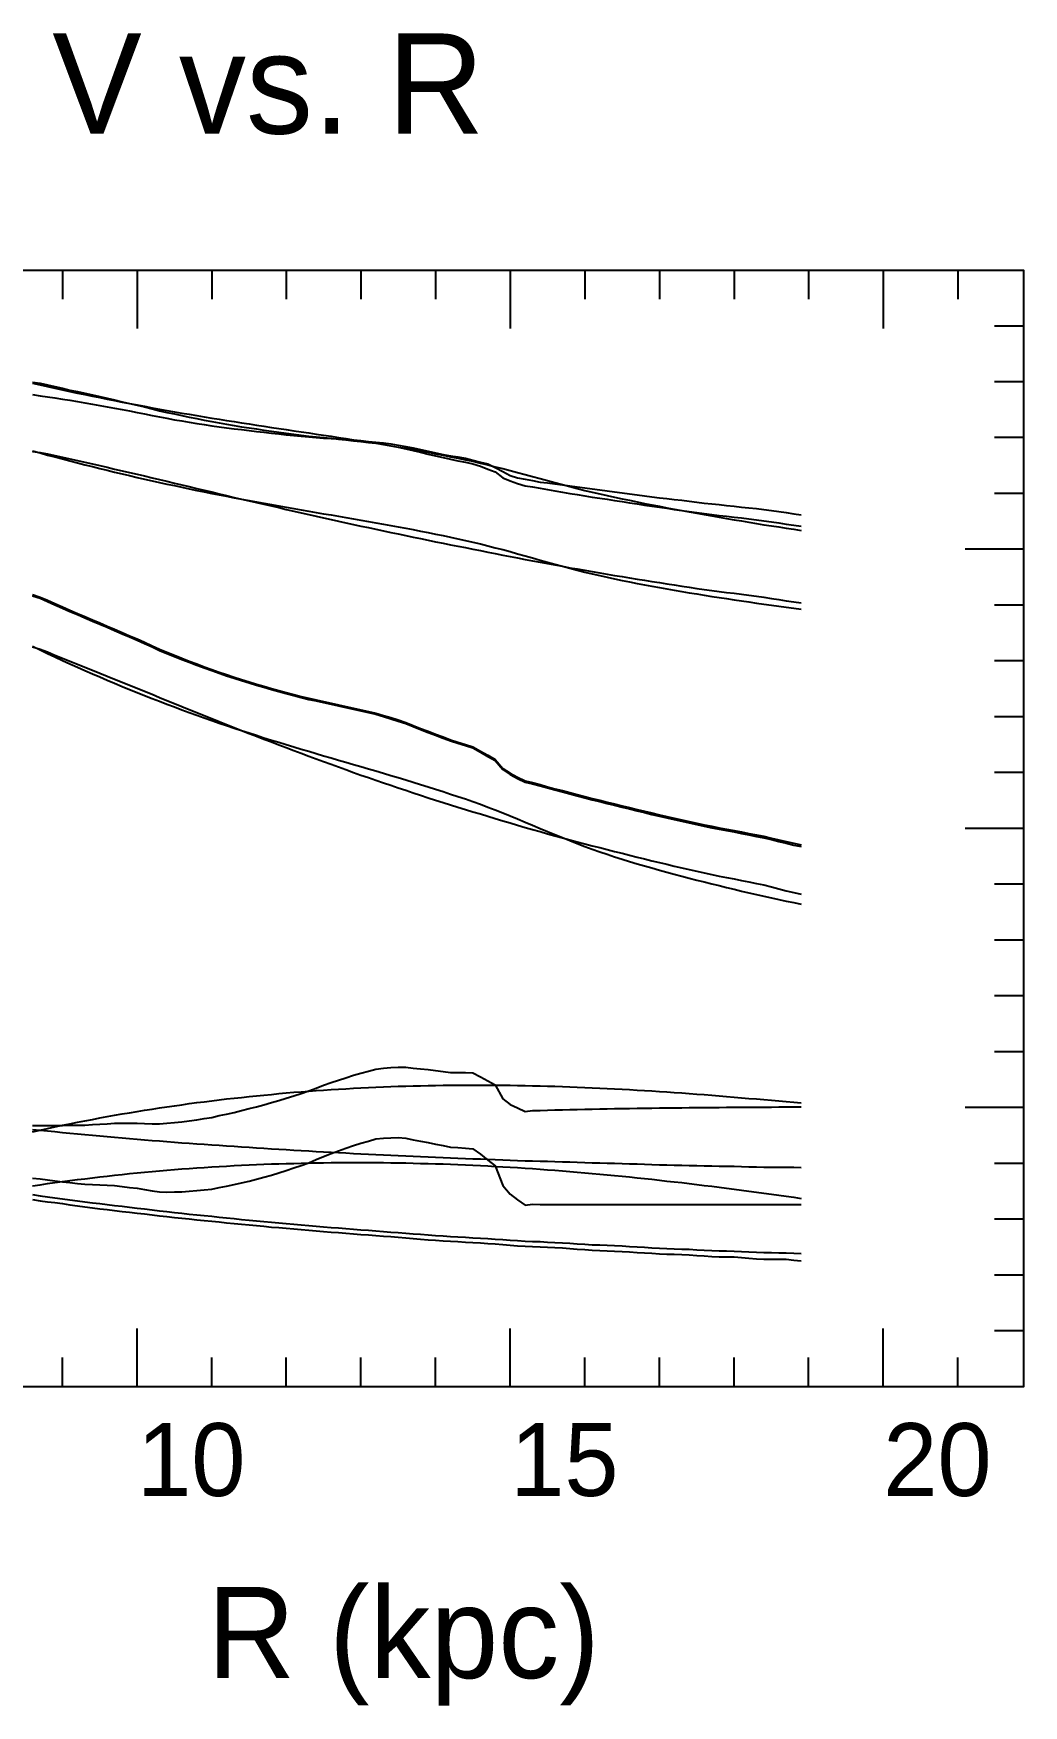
# Model space of a CAD drawing. Extents: x -35 to 179, y -35 to 149.
# Drawn here: x 70.5 to 179.2, y -35 to 148.6 of the extents above; entities that cross this region are included whole.
import ezdxf

# ---------------------------------------------------------------- set-up
doc = ezdxf.new("R2010")
doc.units = 0

msp = doc.modelspace()

# ---------------------------------------------------------------- linework, layer by layer
at = {"color": 0}
for p, q in [((73.71, 122.62), (73.71, 119.42)), ((81.9, 122.62), (81.9, 116.22)), ((90.09, 122.62), (90.09, 119.42)), ((98.28, 122.62), (98.28, 119.42)), ((106.47, 122.62), (106.47, 119.42)), ((114.66, 122.62), (114.66, 119.42)), ((122.85, 122.62), (122.85, 116.22)), ((131.04, 122.62), (131.04, 119.42)), ((139.23, 122.62), (139.23, 119.42)), ((147.42, 122.62), (147.42, 119.42)), ((155.61, 122.62), (155.61, 119.42)), ((163.8, 122.62), (163.8, 116.22)), ((171.99, 122.62), (171.99, 119.42)), ((179.2, 116.49), (176, 116.49)), ((179.2, 110.36), (176, 110.36)), ((179.2, 104.23), (176, 104.23)), ((179.2, 98.1), (176, 98.1)), ((179.2, 91.97), (172.8, 91.97)), ((179.2, 85.83), (176, 85.83)), ((179.2, 79.7), (176, 79.7)), ((179.2, 73.57), (176, 73.57)), ((179.2, 67.44), (176, 67.44)), ((179.2, 61.31), (172.8, 61.31)), ((179.2, 55.18), (176, 55.18)), ((179.2, 49.05), (176, 49.05)), ((179.2, 42.92), (176, 42.92)), ((179.2, 36.79), (176, 36.79)), ((179.2, 30.66), (172.8, 30.66)), ((179.2, 24.52), (176, 24.52)), ((179.2, 18.39), (176, 18.39)), ((179.2, 12.26), (176, 12.26)), ((81.9, 0), (81.9, 6.4)), ((122.85, 0), (122.85, 6.4)), ((163.8, 0), (163.8, 6.4)), ((179.2, 6.13), (176, 6.13)), ((73.71, 0), (73.71, 3.2)), ((90.09, 0), (90.09, 3.2)), ((98.28, 0), (98.28, 3.2)), ((106.47, 0), (106.47, 3.2)), ((114.66, 0), (114.66, 3.2)), ((131.04, 0), (131.04, 3.2)), ((139.23, 0), (139.23, 3.2)), ((147.42, 0), (147.42, 3.2)), ((155.61, 0), (155.61, 3.2)), ((171.99, 0), (171.99, 3.2))]:
    msp.add_line(p, q, dxfattribs=at)
msp.add_lwpolyline([(0, 0), (0, 122.62), (179.2, 122.62), (179.2, 0)], close=True, dxfattribs=at)
at = {"color": 4}
for points in [[(70.44, 110.33), (71.25, 110.2), (72.07, 110.04), (72.89, 109.85), (73.71, 109.65), (74.53, 109.46), (75.35, 109.28), (76.17, 109.1), (76.99, 108.92), (77.81, 108.74), (78.63, 108.55), (79.44, 108.37), (80.26, 108.18), (81.08, 107.99), (81.9, 107.8), (82.72, 107.6), (83.54, 107.39), (84.36, 107.18), (85.18, 107), (86, 106.83), (86.82, 106.65), (87.63, 106.48), (88.45, 106.32), (89.27, 106.16), (90.09, 105.99), (90.91, 105.85), (91.73, 105.7), (92.55, 105.56), (93.37, 105.43), (94.19, 105.3), (95.01, 105.18), (95.83, 105.06), (96.64, 104.94), (97.46, 104.82), (98.28, 104.72), (99.1, 104.61), (99.92, 104.51), (100.74, 104.4), (101.56, 104.33), (102.38, 104.24), (103.2, 104.16), (104.02, 104.07), (104.83, 103.98), (105.65, 103.89), (106.47, 103.8), (107.29, 103.71), (108.11, 103.62), (108.93, 103.48), (109.75, 103.33), (110.57, 103.19), (111.39, 103.01), (112.21, 102.82), (113.02, 102.62), (113.84, 102.43), (114.66, 102.23), (115.48, 102.04), (116.3, 101.85), (117.12, 101.69), (117.94, 101.53), (118.76, 101.37), (119.58, 101.08), (120.4, 100.77), (121.21, 100.47), (122.03, 99.82), (122.85, 99.47), (123.67, 99.19), (124.49, 98.92), (125.31, 98.81), (126.13, 98.67), (126.95, 98.53), (127.77, 98.39), (128.59, 98.25), (129.4, 98.11), (130.22, 97.98), (131.04, 97.85), (131.86, 97.71), (132.68, 97.58), (133.5, 97.46), (134.32, 97.34), (135.14, 97.21), (135.96, 97.08), (136.78, 96.96), (137.6, 96.83), (138.41, 96.71), (139.23, 96.59), (140.05, 96.47), (140.87, 96.35), (141.69, 96.24), (142.51, 96.12), (143.33, 96.01), (144.15, 95.9), (144.97, 95.79), (145.79, 95.69), (146.6, 95.6), (147.42, 95.5), (148.24, 95.41), (149.06, 95.3), (149.88, 95.2), (150.7, 95.1), (151.52, 94.98), (152.34, 94.86), (153.16, 94.74), (153.98, 94.63), (154.79, 94.52)], [(70.44, 102.71), (71.25, 102.6), (72.07, 102.45), (72.89, 102.27), (73.71, 102.08), (74.53, 101.9), (75.35, 101.72), (76.17, 101.54), (76.99, 101.35), (77.81, 101.16), (78.63, 100.97), (79.44, 100.78), (80.26, 100.6), (81.08, 100.41), (81.9, 100.22), (82.72, 100.03), (83.54, 99.83), (84.36, 99.63), (85.18, 99.44), (86, 99.24), (86.82, 99.04), (87.63, 98.85), (88.45, 98.65), (89.27, 98.45), (90.09, 98.26), (90.91, 98.06), (91.73, 97.86), (92.55, 97.66), (93.37, 97.47), (94.19, 97.29), (95.01, 97.1), (95.83, 96.92), (96.64, 96.73), (97.46, 96.54), (98.28, 96.35), (99.1, 96.16), (99.92, 95.97), (100.74, 95.78), (101.56, 95.6), (102.38, 95.42), (103.2, 95.24), (104.02, 95.06), (104.83, 94.88), (105.65, 94.7), (106.47, 94.52), (107.29, 94.35), (108.11, 94.17), (108.93, 94), (109.75, 93.83), (110.57, 93.65), (111.39, 93.48), (112.21, 93.31), (113.02, 93.14), (113.84, 92.96), (114.66, 92.8), (115.48, 92.63), (116.3, 92.47), (117.12, 92.31), (117.94, 92.15), (118.76, 91.98), (119.58, 91.82), (120.4, 91.66), (121.21, 91.5), (122.03, 91.34), (122.85, 91.18), (123.67, 91.02), (124.49, 90.86), (125.31, 90.71), (126.13, 90.55), (126.95, 90.4), (127.77, 90.25), (128.59, 90.1), (129.4, 89.95), (130.22, 89.81), (131.04, 89.66), (131.86, 89.52), (132.68, 89.38), (133.5, 89.24), (134.32, 89.1), (135.14, 88.97), (135.96, 88.83), (136.78, 88.7), (137.6, 88.56), (138.41, 88.43), (139.23, 88.31), (140.05, 88.18), (140.87, 88.05), (141.69, 87.93), (142.51, 87.8), (143.33, 87.68), (144.15, 87.57), (144.97, 87.45), (145.79, 87.33), (146.6, 87.24), (147.42, 87.14), (148.24, 87.03), (149.06, 86.93), (149.88, 86.82), (150.7, 86.72), (151.52, 86.58), (152.34, 86.45), (153.16, 86.31), (153.98, 86.2), (154.79, 86.09)], [(70.44, 28.69), (71.25, 28.7), (72.07, 28.7), (72.89, 28.7), (73.71, 28.69), (74.53, 28.71), (75.35, 28.72), (76.17, 28.74), (76.99, 28.78), (77.81, 28.83), (78.63, 28.88), (79.44, 28.94), (80.26, 28.93), (81.08, 28.93), (81.9, 28.93), (82.72, 28.91), (83.54, 28.88), (84.36, 28.86), (85.18, 28.93), (86, 29.01), (86.82, 29.09), (87.63, 29.2), (88.45, 29.32), (89.27, 29.44), (90.09, 29.56), (90.91, 29.77), (91.73, 29.95), (92.55, 30.13), (93.37, 30.34), (94.19, 30.54), (95.01, 30.75), (95.83, 30.97), (96.64, 31.2), (97.46, 31.43), (98.28, 31.68), (99.1, 31.95), (99.92, 32.21), (100.74, 32.48), (101.56, 32.8), (102.38, 33.1), (103.2, 33.4), (104.02, 33.66), (104.83, 33.93), (105.65, 34.2), (106.47, 34.43), (107.29, 34.66), (108.11, 34.89), (108.93, 34.98), (109.75, 35.05), (110.57, 35.11), (111.39, 35.08), (112.21, 34.99), (113.02, 34.91), (113.84, 34.82), (114.66, 34.72), (115.48, 34.62), (116.3, 34.52), (117.12, 34.51), (117.94, 34.49), (118.76, 34.47), (119.58, 34.05), (120.4, 33.6), (121.21, 33.16), (122.03, 31.62), (122.85, 30.99), (123.67, 30.62), (124.49, 30.24), (125.31, 30.34), (126.13, 30.35), (126.95, 30.37), (127.77, 30.39), (128.59, 30.41), (129.4, 30.43), (130.22, 30.45), (131.04, 30.47), (131.86, 30.49), (132.68, 30.5), (133.5, 30.52), (134.32, 30.54), (135.14, 30.55), (135.96, 30.57), (136.78, 30.58), (137.6, 30.59), (138.41, 30.6), (139.23, 30.61), (140.05, 30.62), (140.87, 30.63), (141.69, 30.64), (142.51, 30.65), (143.33, 30.66), (144.15, 30.67), (144.97, 30.68), (145.79, 30.68), (146.6, 30.69), (147.42, 30.69), (148.24, 30.7), (149.06, 30.7), (149.88, 30.71), (150.7, 30.71), (151.52, 30.71), (152.34, 30.72), (153.16, 30.72), (153.98, 30.72), (154.79, 30.72)], [(70.44, 28.26), (71.25, 28.17), (72.07, 28.09), (72.89, 28.01), (73.71, 27.93), (74.53, 27.85), (75.35, 27.77), (76.17, 27.69), (76.99, 27.61), (77.81, 27.54), (78.63, 27.47), (79.44, 27.4), (80.26, 27.33), (81.08, 27.26), (81.9, 27.19), (82.72, 27.12), (83.54, 27.05), (84.36, 26.99), (85.18, 26.92), (86, 26.86), (86.82, 26.8), (87.63, 26.74), (88.45, 26.68), (89.27, 26.63), (90.09, 26.57), (90.91, 26.51), (91.73, 26.45), (92.55, 26.4), (93.37, 26.34), (94.19, 26.29), (95.01, 26.24), (95.83, 26.19), (96.64, 26.13), (97.46, 26.08), (98.28, 26.04), (99.1, 25.99), (99.92, 25.95), (100.74, 25.9), (101.56, 25.85), (102.38, 25.8), (103.2, 25.76), (104.02, 25.72), (104.83, 25.67), (105.65, 25.63), (106.47, 25.59), (107.29, 25.55), (108.11, 25.51), (108.93, 25.47), (109.75, 25.43), (110.57, 25.39), (111.39, 25.35), (112.21, 25.31), (113.02, 25.27), (113.84, 25.23), (114.66, 25.2), (115.48, 25.16), (116.3, 25.13), (117.12, 25.1), (117.94, 25.07), (118.76, 25.04), (119.58, 25.01), (120.4, 24.98), (121.21, 24.95), (122.03, 24.91), (122.85, 24.88), (123.67, 24.85), (124.49, 24.82), (125.31, 24.8), (126.13, 24.78), (126.95, 24.76), (127.77, 24.73), (128.59, 24.71), (129.4, 24.68), (130.22, 24.65), (131.04, 24.62), (131.86, 24.59), (132.68, 24.57), (133.5, 24.56), (134.32, 24.54), (135.14, 24.51), (135.96, 24.49), (136.78, 24.46), (137.6, 24.43), (138.41, 24.41), (139.23, 24.38), (140.05, 24.36), (140.87, 24.34), (141.69, 24.33), (142.51, 24.31), (143.33, 24.28), (144.15, 24.26), (144.97, 24.24), (145.79, 24.23), (146.6, 24.22), (147.42, 24.21), (148.24, 24.18), (149.06, 24.16), (149.88, 24.14), (150.7, 24.12), (151.52, 24.12), (152.34, 24.11), (153.16, 24.11), (153.98, 24.1), (154.79, 24.07)]]:
    msp.add_lwpolyline(points, dxfattribs=at)
at = {"color": 3}
for points in [[(70.44, 110.21), (71.25, 110.02), (72.07, 109.84), (72.89, 109.66), (73.71, 109.48), (74.53, 109.3), (75.35, 109.13), (76.17, 108.96), (76.99, 108.79), (77.81, 108.63), (78.63, 108.46), (79.44, 108.3), (80.26, 108.14), (81.08, 107.98), (81.9, 107.83), (82.72, 107.67), (83.54, 107.52), (84.36, 107.37), (85.18, 107.22), (86, 107.08), (86.82, 106.93), (87.63, 106.79), (88.45, 106.65), (89.27, 106.52), (90.09, 106.38), (90.91, 106.25), (91.73, 106.12), (92.55, 105.99), (93.37, 105.86), (94.19, 105.73), (95.01, 105.6), (95.83, 105.48), (96.64, 105.36), (97.46, 105.23), (98.28, 105.11), (99.1, 104.99), (99.92, 104.87), (100.74, 104.75), (101.56, 104.62), (102.38, 104.5), (103.2, 104.38), (104.02, 104.25), (104.83, 104.13), (105.65, 104), (106.47, 103.88), (107.29, 103.75), (108.11, 103.62), (108.93, 103.48), (109.75, 103.34), (110.57, 103.2), (111.39, 103.06), (112.21, 102.92), (113.02, 102.77), (113.84, 102.62), (114.66, 102.46), (115.48, 102.3), (116.3, 102.14), (117.12, 101.97), (117.94, 101.81), (118.76, 101.63), (119.58, 101.44), (120.4, 101.25), (121.21, 101.04), (122.03, 100.83), (122.85, 100.62), (123.67, 100.4), (124.49, 100.18), (125.31, 99.96), (126.13, 99.74), (126.95, 99.52), (127.77, 99.3), (128.59, 99.08), (129.4, 98.86), (130.22, 98.65), (131.04, 98.44), (131.86, 98.24), (132.68, 98.05), (133.5, 97.87), (134.32, 97.69), (135.14, 97.52), (135.96, 97.35), (136.78, 97.18), (137.6, 97.01), (138.41, 96.85), (139.23, 96.69), (140.05, 96.53), (140.87, 96.38), (141.69, 96.23), (142.51, 96.08), (143.33, 95.93), (144.15, 95.78), (144.97, 95.64), (145.79, 95.5), (146.6, 95.36), (147.42, 95.22), (148.24, 95.08), (149.06, 94.94), (149.88, 94.81), (150.7, 94.67), (151.52, 94.55), (152.34, 94.42), (153.16, 94.29), (153.98, 94.17), (154.79, 94.04)], [(70.44, 102.78), (71.25, 102.55), (72.07, 102.32), (72.89, 102.11), (73.71, 101.89), (74.53, 101.67), (75.35, 101.46), (76.17, 101.26), (76.99, 101.05), (77.81, 100.85), (78.63, 100.64), (79.44, 100.45), (80.26, 100.25), (81.08, 100.06), (81.9, 99.87), (82.72, 99.68), (83.54, 99.49), (84.36, 99.31), (85.18, 99.13), (86, 98.96), (86.82, 98.78), (87.63, 98.61), (88.45, 98.44), (89.27, 98.27), (90.09, 98.11), (90.91, 97.95), (91.73, 97.79), (92.55, 97.63), (93.37, 97.48), (94.19, 97.32), (95.01, 97.17), (95.83, 97.03), (96.64, 96.88), (97.46, 96.73), (98.28, 96.59), (99.1, 96.45), (99.92, 96.31), (100.74, 96.16), (101.56, 96.02), (102.38, 95.88), (103.2, 95.74), (104.02, 95.6), (104.83, 95.46), (105.65, 95.32), (106.47, 95.18), (107.29, 95.03), (108.11, 94.89), (108.93, 94.74), (109.75, 94.59), (110.57, 94.44), (111.39, 94.28), (112.21, 94.13), (113.02, 93.97), (113.84, 93.8), (114.66, 93.64), (115.48, 93.47), (116.3, 93.3), (117.12, 93.12), (117.94, 92.95), (118.76, 92.76), (119.58, 92.56), (120.4, 92.36), (121.21, 92.14), (122.03, 91.93), (122.85, 91.71), (123.67, 91.48), (124.49, 91.25), (125.31, 91.02), (126.13, 90.79), (126.95, 90.56), (127.77, 90.34), (128.59, 90.11), (129.4, 89.89), (130.22, 89.67), (131.04, 89.46), (131.86, 89.27), (132.68, 89.08), (133.5, 88.9), (134.32, 88.72), (135.14, 88.55), (135.96, 88.39), (136.78, 88.22), (137.6, 88.07), (138.41, 87.91), (139.23, 87.77), (140.05, 87.62), (140.87, 87.48), (141.69, 87.34), (142.51, 87.2), (143.33, 87.06), (144.15, 86.93), (144.97, 86.8), (145.79, 86.67), (146.6, 86.55), (147.42, 86.42), (148.24, 86.3), (149.06, 86.18), (149.88, 86.06), (150.7, 85.95), (151.52, 85.83), (152.34, 85.72), (153.16, 85.61), (153.98, 85.5), (154.79, 85.4)], [(70.44, 28), (71.25, 28.19), (72.07, 28.37), (72.89, 28.54), (73.71, 28.71), (74.53, 28.88), (75.35, 29.05), (76.17, 29.21), (76.99, 29.36), (77.81, 29.52), (78.63, 29.67), (79.44, 29.81), (80.26, 29.96), (81.08, 30.09), (81.9, 30.23), (82.72, 30.36), (83.54, 30.49), (84.36, 30.62), (85.18, 30.74), (86, 30.86), (86.82, 30.97), (87.63, 31.09), (88.45, 31.2), (89.27, 31.3), (90.09, 31.4), (90.91, 31.5), (91.73, 31.6), (92.55, 31.69), (93.37, 31.78), (94.19, 31.87), (95.01, 31.95), (95.83, 32.03), (96.64, 32.11), (97.46, 32.19), (98.28, 32.26), (99.1, 32.33), (99.92, 32.39), (100.74, 32.46), (101.56, 32.52), (102.38, 32.57), (103.2, 32.63), (104.02, 32.68), (104.83, 32.73), (105.65, 32.77), (106.47, 32.81), (107.29, 32.85), (108.11, 32.89), (108.93, 32.93), (109.75, 32.96), (110.57, 32.99), (111.39, 33.01), (112.21, 33.03), (113.02, 33.06), (113.84, 33.07), (114.66, 33.09), (115.48, 33.1), (116.3, 33.11), (117.12, 33.12), (117.94, 33.12), (118.76, 33.13), (119.58, 33.12), (120.4, 33.12), (121.21, 33.12), (122.03, 33.11), (122.85, 33.1), (123.67, 33.09), (124.49, 33.07), (125.31, 33.05), (126.13, 33.03), (126.95, 33.01), (127.77, 32.99), (128.59, 32.96), (129.4, 32.93), (130.22, 32.9), (131.04, 32.87), (131.86, 32.83), (132.68, 32.8), (133.5, 32.76), (134.32, 32.72), (135.14, 32.67), (135.96, 32.63), (136.78, 32.58), (137.6, 32.53), (138.41, 32.48), (139.23, 32.43), (140.05, 32.37), (140.87, 32.32), (141.69, 32.26), (142.51, 32.2), (143.33, 32.14), (144.15, 32.08), (144.97, 32.01), (145.79, 31.95), (146.6, 31.88), (147.42, 31.81), (148.24, 31.74), (149.06, 31.67), (149.88, 31.6), (150.7, 31.53), (151.52, 31.46), (152.34, 31.39), (153.16, 31.31), (153.98, 31.24), (154.79, 31.16)]]:
    msp.add_lwpolyline(points, dxfattribs=at)
at = {"color": 6}
for points in [[(70.44, 108.95), (71.25, 108.83), (72.07, 108.72), (72.89, 108.61), (73.71, 108.47), (74.53, 108.33), (75.35, 108.19), (76.17, 108.05), (76.99, 107.9), (77.81, 107.75), (78.63, 107.6), (79.44, 107.46), (80.26, 107.32), (81.08, 107.17), (81.9, 107), (82.72, 106.84), (83.54, 106.67), (84.36, 106.52), (85.18, 106.36), (86, 106.2), (86.82, 106.07), (87.63, 105.93), (88.45, 105.8), (89.27, 105.67), (90.09, 105.54), (90.91, 105.41), (91.73, 105.29), (92.55, 105.21), (93.37, 105.12), (94.19, 105.02), (95.01, 104.92), (95.83, 104.82), (96.64, 104.72), (97.46, 104.63), (98.28, 104.54), (99.1, 104.45), (99.92, 104.38), (100.74, 104.31), (101.56, 104.24), (102.38, 104.17), (103.2, 104.15), (104.02, 104.11), (104.83, 104.06), (105.65, 103.98), (106.47, 103.9), (107.29, 103.82), (108.11, 103.73), (108.93, 103.65), (109.75, 103.56), (110.57, 103.42), (111.39, 103.26), (112.21, 103.11), (113.02, 102.93), (113.84, 102.75), (114.66, 102.56), (115.48, 102.37), (116.3, 102.25), (117.12, 102.11), (117.94, 101.97), (118.76, 101.76), (119.58, 101.55), (120.4, 101.34), (121.21, 100.94), (122.03, 100.51), (122.85, 100.08), (123.67, 99.83), (124.49, 99.67), (125.31, 99.51), (126.13, 99.35), (126.95, 99.26), (127.77, 99.15), (128.59, 99.04), (129.4, 98.93), (130.22, 98.83), (131.04, 98.72), (131.86, 98.61), (132.68, 98.49), (133.5, 98.37), (134.32, 98.26), (135.14, 98.16), (135.96, 98.05), (136.78, 97.95), (137.6, 97.84), (138.41, 97.74), (139.23, 97.63), (140.05, 97.54), (140.87, 97.44), (141.69, 97.35), (142.51, 97.25), (143.33, 97.14), (144.15, 97.04), (144.97, 96.96), (145.79, 96.87), (146.6, 96.79), (147.42, 96.7), (148.24, 96.61), (149.06, 96.52), (149.88, 96.44), (150.7, 96.32), (151.52, 96.22), (152.34, 96.11), (153.16, 96), (153.98, 95.88), (154.79, 95.77)], [(70.44, 22.92), (71.25, 22.82), (72.07, 22.71), (72.89, 22.61), (73.71, 22.5), (74.53, 22.41), (75.35, 22.33), (76.17, 22.25), (76.99, 22.19), (77.81, 22.16), (78.63, 22.12), (79.44, 22.09), (80.26, 21.98), (81.08, 21.88), (81.9, 21.79), (82.72, 21.65), (83.54, 21.52), (84.36, 21.39), (85.18, 21.38), (86, 21.4), (86.82, 21.41), (87.63, 21.46), (88.45, 21.54), (89.27, 21.61), (90.09, 21.68), (90.91, 21.87), (91.73, 22.03), (92.55, 22.19), (93.37, 22.39), (94.19, 22.59), (95.01, 22.79), (95.83, 23.01), (96.64, 23.24), (97.46, 23.48), (98.28, 23.74), (99.1, 24.03), (99.92, 24.31), (100.74, 24.6), (101.56, 24.96), (102.38, 25.29), (103.2, 25.63), (104.02, 25.91), (104.83, 26.2), (105.65, 26.49), (106.47, 26.74), (107.29, 26.98), (108.11, 27.23), (108.93, 27.3), (109.75, 27.34), (110.57, 27.37), (111.39, 27.29), (112.21, 27.13), (113.02, 26.98), (113.84, 26.82), (114.66, 26.65), (115.48, 26.48), (116.3, 26.31), (117.12, 26.26), (117.94, 26.2), (118.76, 26.13), (119.58, 25.53), (120.4, 24.89), (121.21, 24.26), (122.03, 22.08), (122.85, 21.13), (123.67, 20.53), (124.49, 19.93), (125.31, 20.03), (126.13, 20.02), (126.95, 20.01), (127.77, 20.01), (128.59, 20.01), (129.4, 20.01), (130.22, 20.01), (131.04, 20.01), (131.86, 20.01), (132.68, 20.01), (133.5, 20.01), (134.32, 20.01), (135.14, 20.01), (135.96, 20.01), (136.78, 20.01), (137.6, 20.01), (138.41, 20.01), (139.23, 20.01), (140.05, 20.01), (140.87, 20.01), (141.69, 20.01), (142.51, 20.01), (143.33, 20.01), (144.15, 20.01), (144.97, 20.01), (145.79, 20.01), (146.6, 20.01), (147.42, 20.01), (148.24, 20.01), (149.06, 20.01), (149.88, 20.01), (150.7, 20.01), (151.52, 20.01), (152.34, 20.01), (153.16, 20.01), (153.98, 20.01), (154.79, 20.01)]]:
    msp.add_lwpolyline(points, dxfattribs=at)
at = {"color": 2}
for points in [[(70.44, 87), (71.25, 86.72), (72.07, 86.38), (72.89, 86.01), (73.71, 85.64), (74.53, 85.28), (75.35, 84.93), (76.17, 84.57), (76.99, 84.23), (77.81, 83.88), (78.63, 83.53), (79.44, 83.19), (80.26, 82.83), (81.08, 82.48), (81.9, 82.12), (82.72, 81.75), (83.54, 81.38), (84.36, 81), (85.18, 80.67), (86, 80.34), (86.82, 80.01), (87.63, 79.69), (88.45, 79.38), (89.27, 79.07), (90.09, 78.76), (90.91, 78.49), (91.73, 78.21), (92.55, 77.92), (93.37, 77.67), (94.19, 77.42), (95.01, 77.17), (95.83, 76.93), (96.64, 76.69), (97.46, 76.46), (98.28, 76.24), (99.1, 76.02), (99.92, 75.81), (100.74, 75.6), (101.56, 75.43), (102.38, 75.25), (103.2, 75.07), (104.02, 74.88), (104.83, 74.7), (105.65, 74.52), (106.47, 74.34), (107.29, 74.15), (108.11, 73.97), (108.93, 73.73), (109.75, 73.48), (110.57, 73.23), (111.39, 72.93), (112.21, 72.62), (113.02, 72.3), (113.84, 71.98), (114.66, 71.67), (115.48, 71.36), (116.3, 71.05), (117.12, 70.79), (117.94, 70.53), (118.76, 70.27), (119.58, 69.81), (120.4, 69.35), (121.21, 68.88), (122.03, 67.91), (122.85, 67.37), (123.67, 66.94), (124.49, 66.53), (125.31, 66.34), (126.13, 66.12), (126.95, 65.89), (127.77, 65.67), (128.59, 65.46), (129.4, 65.24), (130.22, 65.03), (131.04, 64.81), (131.86, 64.6), (132.68, 64.4), (133.5, 64.2), (134.32, 64.01), (135.14, 63.8), (135.96, 63.6), (136.78, 63.4), (137.6, 63.2), (138.41, 63.01), (139.23, 62.82), (140.05, 62.63), (140.87, 62.44), (141.69, 62.26), (142.51, 62.08), (143.33, 61.9), (144.15, 61.72), (144.97, 61.55), (145.79, 61.38), (146.6, 61.24), (147.42, 61.08), (148.24, 60.93), (149.06, 60.77), (149.88, 60.6), (150.7, 60.45), (151.52, 60.25), (152.34, 60.05), (153.16, 59.86), (153.98, 59.68), (154.79, 59.51)], [(70.44, 81.32), (71.25, 80.92), (72.07, 80.53), (72.89, 80.15), (73.71, 79.77), (74.53, 79.4), (75.35, 79.03), (76.17, 78.66), (76.99, 78.3), (77.81, 77.95), (78.63, 77.6), (79.44, 77.26), (80.26, 76.91), (81.08, 76.58), (81.9, 76.25), (82.72, 75.92), (83.54, 75.59), (84.36, 75.28), (85.18, 74.96), (86, 74.66), (86.82, 74.35), (87.63, 74.05), (88.45, 73.75), (89.27, 73.46), (90.09, 73.18), (90.91, 72.89), (91.73, 72.61), (92.55, 72.34), (93.37, 72.07), (94.19, 71.8), (95.01, 71.54), (95.83, 71.28), (96.64, 71.02), (97.46, 70.77), (98.28, 70.52), (99.1, 70.27), (99.92, 70.03), (100.74, 69.78), (101.56, 69.54), (102.38, 69.3), (103.2, 69.06), (104.02, 68.82), (104.83, 68.58), (105.65, 68.34), (106.47, 68.1), (107.29, 67.86), (108.11, 67.62), (108.93, 67.38), (109.75, 67.14), (110.57, 66.89), (111.39, 66.65), (112.21, 66.39), (113.02, 66.14), (113.84, 65.88), (114.66, 65.62), (115.48, 65.36), (116.3, 65.09), (117.12, 64.82), (117.94, 64.55), (118.76, 64.27), (119.58, 63.97), (120.4, 63.66), (121.21, 63.34), (122.03, 63.01), (122.85, 62.68), (123.67, 62.35), (124.49, 62.01), (125.31, 61.66), (126.13, 61.32), (126.95, 60.98), (127.77, 60.64), (128.59, 60.3), (129.4, 59.97), (130.22, 59.64), (131.04, 59.33), (131.86, 59.03), (132.68, 58.75), (133.5, 58.47), (134.32, 58.2), (135.14, 57.94), (135.96, 57.69), (136.78, 57.44), (137.6, 57.2), (138.41, 56.97), (139.23, 56.74), (140.05, 56.51), (140.87, 56.29), (141.69, 56.07), (142.51, 55.85), (143.33, 55.64), (144.15, 55.44), (144.97, 55.23), (145.79, 55.03), (146.6, 54.83), (147.42, 54.64), (148.24, 54.44), (149.06, 54.25), (149.88, 54.07), (150.7, 53.88), (151.52, 53.7), (152.34, 53.52), (153.16, 53.34), (153.98, 53.17), (154.79, 53)], [(70.44, 22.05), (71.25, 22.18), (72.07, 22.3), (72.89, 22.41), (73.71, 22.53), (74.53, 22.63), (75.35, 22.74), (76.17, 22.84), (76.99, 22.94), (77.81, 23.04), (78.63, 23.14), (79.44, 23.23), (80.26, 23.31), (81.08, 23.4), (81.9, 23.48), (82.72, 23.56), (83.54, 23.63), (84.36, 23.71), (85.18, 23.78), (86, 23.84), (86.82, 23.91), (87.63, 23.97), (88.45, 24.03), (89.27, 24.08), (90.09, 24.13), (90.91, 24.18), (91.73, 24.23), (92.55, 24.28), (93.37, 24.32), (94.19, 24.36), (95.01, 24.39), (95.83, 24.43), (96.64, 24.46), (97.46, 24.49), (98.28, 24.51), (99.1, 24.53), (99.92, 24.55), (100.74, 24.57), (101.56, 24.59), (102.38, 24.6), (103.2, 24.61), (104.02, 24.62), (104.83, 24.62), (105.65, 24.62), (106.47, 24.62), (107.29, 24.62), (108.11, 24.62), (108.93, 24.61), (109.75, 24.6), (110.57, 24.59), (111.39, 24.57), (112.21, 24.55), (113.02, 24.53), (113.84, 24.51), (114.66, 24.49), (115.48, 24.46), (116.3, 24.43), (117.12, 24.4), (117.94, 24.36), (118.76, 24.33), (119.58, 24.29), (120.4, 24.25), (121.21, 24.2), (122.03, 24.16), (122.85, 24.11), (123.67, 24.06), (124.49, 24.01), (125.31, 23.95), (126.13, 23.89), (126.95, 23.83), (127.77, 23.77), (128.59, 23.71), (129.4, 23.64), (130.22, 23.57), (131.04, 23.5), (131.86, 23.43), (132.68, 23.36), (133.5, 23.28), (134.32, 23.2), (135.14, 23.12), (135.96, 23.04), (136.78, 22.95), (137.6, 22.87), (138.41, 22.78), (139.23, 22.69), (140.05, 22.59), (140.87, 22.5), (141.69, 22.41), (142.51, 22.31), (143.33, 22.21), (144.15, 22.11), (144.97, 22.01), (145.79, 21.9), (146.6, 21.8), (147.42, 21.69), (148.24, 21.58), (149.06, 21.47), (149.88, 21.36), (150.7, 21.25), (151.52, 21.14), (152.34, 21.03), (153.16, 20.91), (153.98, 20.8), (154.79, 20.68)], [(70.44, 21.1), (71.25, 20.98), (72.07, 20.87), (72.89, 20.76), (73.71, 20.65), (74.53, 20.53), (75.35, 20.42), (76.17, 20.31), (76.99, 20.21), (77.81, 20.11), (78.63, 20), (79.44, 19.91), (80.26, 19.81), (81.08, 19.71), (81.9, 19.61), (82.72, 19.52), (83.54, 19.42), (84.36, 19.32), (85.18, 19.23), (86, 19.14), (86.82, 19.05), (87.63, 18.96), (88.45, 18.88), (89.27, 18.8), (90.09, 18.72), (90.91, 18.63), (91.73, 18.55), (92.55, 18.47), (93.37, 18.38), (94.19, 18.3), (95.01, 18.23), (95.83, 18.15), (96.64, 18.07), (97.46, 18), (98.28, 17.93), (99.1, 17.86), (99.92, 17.79), (100.74, 17.71), (101.56, 17.64), (102.38, 17.57), (103.2, 17.5), (104.02, 17.44), (104.83, 17.37), (105.65, 17.3), (106.47, 17.24), (107.29, 17.18), (108.11, 17.11), (108.93, 17.05), (109.75, 16.99), (110.57, 16.92), (111.39, 16.86), (112.21, 16.8), (113.02, 16.74), (113.84, 16.68), (114.66, 16.62), (115.48, 16.56), (116.3, 16.51), (117.12, 16.46), (117.94, 16.41), (118.76, 16.36), (119.58, 16.31), (120.4, 16.26), (121.21, 16.2), (122.03, 16.15), (122.85, 16.1), (123.67, 16.04), (124.49, 16), (125.31, 15.96), (126.13, 15.93), (126.95, 15.88), (127.77, 15.84), (128.59, 15.79), (129.4, 15.75), (130.22, 15.7), (131.04, 15.65), (131.86, 15.6), (132.68, 15.57), (133.5, 15.54), (134.32, 15.5), (135.14, 15.46), (135.96, 15.41), (136.78, 15.36), (137.6, 15.32), (138.41, 15.27), (139.23, 15.23), (140.05, 15.18), (140.87, 15.15), (141.69, 15.12), (142.51, 15.09), (143.33, 15.04), (144.15, 15), (144.97, 14.96), (145.79, 14.94), (146.6, 14.92), (147.42, 14.9), (148.24, 14.86), (149.06, 14.81), (149.88, 14.77), (150.7, 14.74), (151.52, 14.73), (152.34, 14.72), (153.16, 14.71), (153.98, 14.68), (154.79, 14.64)]]:
    msp.add_lwpolyline(points, dxfattribs=at)
at = {"color": 1}
msp.add_lwpolyline([(70.44, 86.87), (71.25, 86.59), (72.07, 86.25), (72.89, 85.88), (73.71, 85.52), (74.53, 85.15), (75.35, 84.8), (76.17, 84.44), (76.99, 84.09), (77.81, 83.75), (78.63, 83.4), (79.44, 83.06), (80.26, 82.7), (81.08, 82.35), (81.9, 82), (82.72, 81.62), (83.54, 81.25), (84.36, 80.87), (85.18, 80.54), (86, 80.21), (86.82, 79.88), (87.63, 79.57), (88.45, 79.26), (89.27, 78.95), (90.09, 78.64), (90.91, 78.36), (91.73, 78.08), (92.55, 77.8), (93.37, 77.55), (94.19, 77.29), (95.01, 77.04), (95.83, 76.81), (96.64, 76.57), (97.46, 76.34), (98.28, 76.12), (99.1, 75.9), (99.92, 75.69), (100.74, 75.48), (101.56, 75.31), (102.38, 75.13), (103.2, 74.95), (104.02, 74.77), (104.83, 74.58), (105.65, 74.41), (106.47, 74.22), (107.29, 74.04), (108.11, 73.86), (108.93, 73.62), (109.75, 73.36), (110.57, 73.11), (111.39, 72.82), (112.21, 72.5), (113.02, 72.18), (113.84, 71.86), (114.66, 71.55), (115.48, 71.24), (116.3, 70.93), (117.12, 70.67), (117.94, 70.41), (118.76, 70.15), (119.58, 69.69), (120.4, 69.23), (121.21, 68.76), (122.03, 67.78), (122.85, 67.24), (123.67, 66.81), (124.49, 66.39), (125.31, 66.21), (126.13, 65.98), (126.95, 65.76), (127.77, 65.54), (128.59, 65.32), (129.4, 65.11), (130.22, 64.89), (131.04, 64.67), (131.86, 64.46), (132.68, 64.26), (133.5, 64.06), (134.32, 63.86), (135.14, 63.66), (135.96, 63.46), (136.78, 63.26), (137.6, 63.05), (138.41, 62.86), (139.23, 62.67), (140.05, 62.48), (140.87, 62.3), (141.69, 62.11), (142.51, 61.93), (143.33, 61.75), (144.15, 61.57), (144.97, 61.39), (145.79, 61.22), (146.6, 61.08), (147.42, 60.93), (148.24, 60.77), (149.06, 60.6), (149.88, 60.43), (150.7, 60.27), (151.52, 60.08), (152.34, 59.88), (153.16, 59.69), (153.98, 59.49), (154.79, 59.32)], dxfattribs=at)
at = {"color": 5}
for points in [[(70.44, 81.24), (71.25, 80.99), (72.07, 80.69), (72.89, 80.35), (73.71, 80.02), (74.53, 79.68), (75.35, 79.35), (76.17, 79.03), (76.99, 78.7), (77.81, 78.36), (78.63, 78.03), (79.44, 77.69), (80.26, 77.36), (81.08, 77.04), (81.9, 76.71), (82.72, 76.38), (83.54, 76.04), (84.36, 75.7), (85.18, 75.37), (86, 75.03), (86.82, 74.7), (87.63, 74.37), (88.45, 74.04), (89.27, 73.71), (90.09, 73.37), (90.91, 73.04), (91.73, 72.71), (92.55, 72.38), (93.37, 72.06), (94.19, 71.75), (95.01, 71.44), (95.83, 71.13), (96.64, 70.82), (97.46, 70.51), (98.28, 70.19), (99.1, 69.88), (99.92, 69.57), (100.74, 69.26), (101.56, 68.96), (102.38, 68.66), (103.2, 68.36), (104.02, 68.06), (104.83, 67.77), (105.65, 67.47), (106.47, 67.18), (107.29, 66.9), (108.11, 66.62), (108.93, 66.33), (109.75, 66.06), (110.57, 65.78), (111.39, 65.5), (112.21, 65.23), (113.02, 64.95), (113.84, 64.68), (114.66, 64.42), (115.48, 64.16), (116.3, 63.9), (117.12, 63.65), (117.94, 63.39), (118.76, 63.14), (119.58, 62.9), (120.4, 62.65), (121.21, 62.4), (122.03, 62.15), (122.85, 61.91), (123.67, 61.67), (124.49, 61.42), (125.31, 61.2), (126.13, 60.96), (126.95, 60.73), (127.77, 60.51), (128.59, 60.29), (129.4, 60.06), (130.22, 59.84), (131.04, 59.63), (131.86, 59.41), (132.68, 59.2), (133.5, 58.99), (134.32, 58.79), (135.14, 58.58), (135.96, 58.37), (136.78, 58.17), (137.6, 57.96), (138.41, 57.76), (139.23, 57.57), (140.05, 57.37), (140.87, 57.18), (141.69, 56.98), (142.51, 56.79), (143.33, 56.61), (144.15, 56.43), (144.97, 56.25), (145.79, 56.07), (146.6, 55.92), (147.42, 55.76), (148.24, 55.6), (149.06, 55.43), (149.88, 55.27), (150.7, 55.1), (151.52, 54.89), (152.34, 54.67), (153.16, 54.46), (153.98, 54.28), (154.79, 54.1)], [(70.44, 20.55), (71.25, 20.43), (72.07, 20.32), (72.89, 20.22), (73.71, 20.11), (74.53, 19.99), (75.35, 19.87), (76.17, 19.75), (76.99, 19.65), (77.81, 19.55), (78.63, 19.45), (79.44, 19.36), (80.26, 19.26), (81.08, 19.17), (81.9, 19.07), (82.72, 18.97), (83.54, 18.87), (84.36, 18.78), (85.18, 18.69), (86, 18.59), (86.82, 18.5), (87.63, 18.42), (88.45, 18.34), (89.27, 18.26), (90.09, 18.18), (90.91, 18.1), (91.73, 18.01), (92.55, 17.93), (93.37, 17.85), (94.19, 17.77), (95.01, 17.69), (95.83, 17.62), (96.64, 17.54), (97.46, 17.47), (98.28, 17.4), (99.1, 17.33), (99.92, 17.26), (100.74, 17.19), (101.56, 17.12), (102.38, 17.05), (103.2, 16.98), (104.02, 16.92), (104.83, 16.85), (105.65, 16.79), (106.47, 16.73), (107.29, 16.67), (108.11, 16.61), (108.93, 16.54), (109.75, 16.48), (110.57, 16.41), (111.39, 16.34), (112.21, 16.27), (113.02, 16.2), (113.84, 16.14), (114.66, 16.09), (115.48, 16.03), (116.3, 15.98), (117.12, 15.94), (117.94, 15.89), (118.76, 15.84), (119.58, 15.79), (120.4, 15.74), (121.21, 15.69), (122.03, 15.62), (122.85, 15.54), (123.67, 15.47), (124.49, 15.43), (125.31, 15.4), (126.13, 15.36), (126.95, 15.32), (127.77, 15.28), (128.59, 15.24), (129.4, 15.19), (130.22, 15.12), (131.04, 15.06), (131.86, 14.99), (132.68, 14.97), (133.5, 14.93), (134.32, 14.9), (135.14, 14.85), (135.96, 14.8), (136.78, 14.74), (137.6, 14.7), (138.41, 14.65), (139.23, 14.61), (140.05, 14.56), (140.87, 14.54), (141.69, 14.51), (142.51, 14.48), (143.33, 14.42), (144.15, 14.36), (144.97, 14.3), (145.79, 14.28), (146.6, 14.27), (147.42, 14.25), (148.24, 14.19), (149.06, 14.12), (149.88, 14.05), (150.7, 14.01), (151.52, 14.01), (152.34, 14.01), (153.16, 14), (153.98, 13.89), (154.79, 13.81)]]:
    msp.add_lwpolyline(points, dxfattribs=at)

# ---------------------------------------------------------------- texts
at = {"color": 0}
for s, height, p in [('V vs. R', 11, (72.6, 137.62)), ('10', 8, (81.9, -12)), ('15', 8, (122.85, -12)), ('20', 8, (163.8, -12)), ('R (kpc)', 10, (89.6, -32))]:
    msp.add_text(s, height=height, dxfattribs=at).set_placement(p)

doc.saveas('drawing.dxf')
